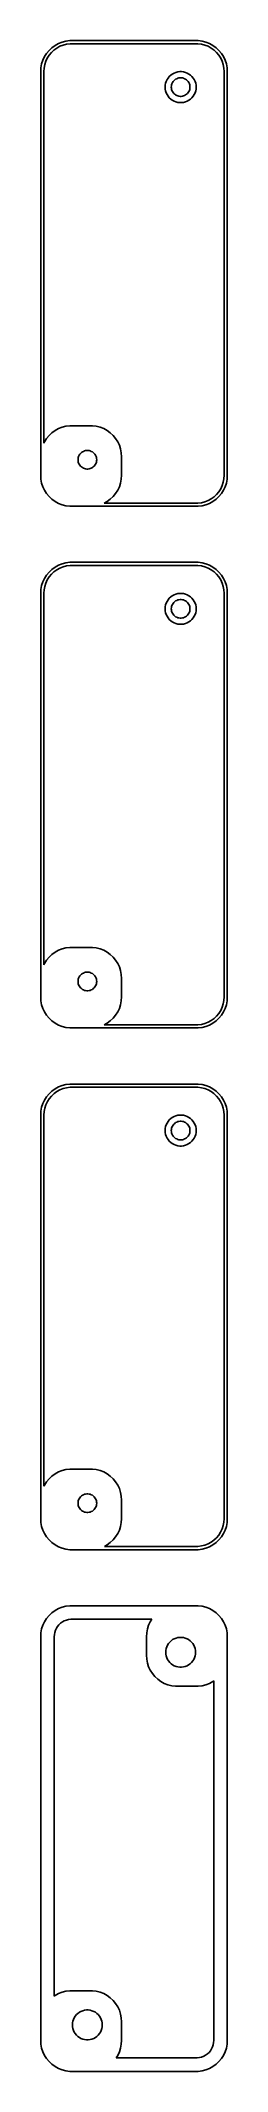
# Model space of a CAD drawing. Header units: metres. Extents: x -15 to 15, y 299 to 625.
import ezdxf

# ---------------------------------------------------------------- set-up
doc = ezdxf.new("R2010")
doc.units = ezdxf.units.M

msp = doc.modelspace()

# ---------------------------------------------------------------- linework, layer by layer
for p, q in [((-12.6791, 624.722), (-13.1871, 624.353)), ((-12.1289, 625.024), (-12.6791, 624.722)), ((-12.4112, 624.299), (-11.916, 624.572)), ((-11.5451, 625.255), (-12.1289, 625.024)), ((-11.916, 624.572), (-11.3906, 624.78)), ((-10.9369, 625.411), (-11.5451, 625.255)), ((-11.3906, 624.78), (-10.8432, 624.92)), ((-10.3139, 625.49), (-10.9369, 625.411)), ((-10.8432, 624.92), (-10.2825, 624.991)), ((10.3139, 625.49), (-10.3139, 625.49)), ((-10.2825, 624.991), (10.2825, 624.991)), ((10.2825, 624.991), (10.8432, 624.92)), ((10.9369, 625.411), (10.3139, 625.49)), ((10.8432, 624.92), (11.3906, 624.78)), ((11.5451, 625.255), (10.9369, 625.411)), ((11.3906, 624.78), (11.916, 624.572)), ((12.1289, 625.024), (11.5451, 625.255)), ((11.916, 624.572), (12.4112, 624.299)), ((12.6791, 624.722), (12.1289, 625.024)), ((13.1871, 624.353), (12.6791, 624.722)), ((-14.8429, 621.743), (-14.9606, 621.127)), ((-14.6489, 622.341), (-14.8429, 621.743)), ((-14.3815, 622.909), (-14.6489, 622.341)), ((-14.4645, 621.064), (-14.3586, 621.619)), ((-14.0451, 623.439), (-14.3815, 622.909)), ((-14.3586, 621.619), (-14.184, 622.157)), ((-14.184, 622.157), (-13.9434, 622.668)), ((-13.6448, 623.923), (-14.0451, 623.439)), ((-13.9434, 622.668), (-13.6406, 623.145)), ((-13.1871, 624.353), (-13.6448, 623.923)), ((-13.6406, 623.145), (-13.2803, 623.58)), ((-13.2803, 623.58), (-12.8684, 623.967)), ((-12.8684, 623.967), (-12.4112, 624.299)), ((12.4112, 624.299), (12.8684, 623.967)), ((12.8684, 623.967), (13.2803, 623.58)), ((13.6448, 623.923), (13.1871, 624.353)), ((13.2803, 623.58), (13.6406, 623.145)), ((13.6406, 623.145), (13.9434, 622.668)), ((14.0451, 623.439), (13.6448, 623.923)), ((13.9434, 622.668), (14.184, 622.157)), ((14.3815, 622.909), (14.0451, 623.439)), ((14.184, 622.157), (14.3586, 621.619)), ((14.3586, 621.619), (14.4645, 621.064)), ((14.6489, 622.341), (14.3815, 622.909)), ((14.8429, 621.743), (14.6489, 622.341)), ((14.9606, 621.127), (14.8429, 621.743)), ((-14.9606, 621.127), (-15, 620.5)), ((-15, 620.5), (-15, 555.5)), ((-14.5, 620.5), (-14.4645, 621.064)), ((-14.5, 560.657), (-14.5, 620.5)), ((5.0197, 618.313), (5, 618)), ((5, 618), (5.0197, 617.687)), ((5.07854, 618.622), (5.0197, 618.313)), ((5.17555, 618.92), (5.07854, 618.622)), ((5.30922, 619.204), (5.17555, 618.92)), ((5.47745, 619.469), (5.30922, 619.204)), ((5.67757, 619.711), (5.47745, 619.469)), ((5.90643, 619.926), (5.67757, 619.711)), ((6.16043, 620.111), (5.90643, 619.926)), ((6, 618), (6.01183, 618.188)), ((6.01183, 617.812), (6, 618)), ((6.01183, 618.188), (6.04712, 618.373)), ((6.04712, 618.373), (6.10533, 618.552)), ((6.10533, 618.552), (6.18553, 618.723)), ((6.43555, 620.262), (6.16043, 620.111)), ((6.18553, 618.723), (6.28647, 618.882)), ((6.28647, 618.882), (6.40654, 619.027)), ((6.40654, 619.027), (6.54385, 619.156)), ((6.72745, 620.378), (6.43555, 620.262)), ((6.54385, 619.156), (6.69626, 619.266)), ((6.69626, 619.266), (6.86133, 619.357)), ((7.03154, 620.456), (6.72745, 620.378)), ((6.86133, 619.357), (7.03647, 619.427)), ((7.34302, 620.495), (7.03154, 620.456)), ((7.03647, 619.427), (7.21892, 619.473)), ((7.21892, 619.473), (7.40581, 619.497)), ((7.65697, 620.495), (7.34302, 620.495)), ((7.40581, 619.497), (7.59418, 619.497)), ((7.59418, 619.497), (7.78107, 619.473)), ((7.96844, 620.456), (7.65697, 620.495)), ((7.78107, 619.473), (7.96352, 619.427)), ((7.96352, 619.427), (8.13866, 619.357)), ((8.27254, 620.378), (7.96844, 620.456)), ((8.13866, 619.357), (8.30373, 619.266)), ((8.56444, 620.262), (8.27254, 620.378)), ((8.30373, 619.266), (8.45613, 619.156)), ((8.45613, 619.156), (8.59344, 619.027)), ((8.83955, 620.111), (8.56444, 620.262)), ((8.59344, 619.027), (8.71352, 618.882)), ((8.71352, 618.882), (8.81445, 618.723)), ((8.81445, 618.723), (8.89465, 618.552)), ((9.09355, 619.926), (8.83955, 620.111)), ((8.89465, 618.552), (8.95287, 618.373)), ((8.95287, 618.373), (8.98816, 618.188)), ((8.98816, 618.188), (9, 618)), ((9, 618), (8.98816, 617.812)), ((9.32242, 619.711), (9.09355, 619.926)), ((9.52254, 619.469), (9.32242, 619.711)), ((9.69077, 619.204), (9.52254, 619.469)), ((9.82443, 618.92), (9.69077, 619.204)), ((9.92145, 618.622), (9.82443, 618.92)), ((9.98029, 618.313), (9.92145, 618.622)), ((10, 618), (9.98029, 618.313)), ((9.98029, 617.687), (10, 618)), ((14.4645, 621.064), (14.5, 620.5)), ((14.5, 620.5), (14.5, 555.5)), ((15, 620.5), (14.9606, 621.127)), ((15, 555.5), (15, 620.5)), ((5.0197, 617.687), (5.07854, 617.378)), ((5.07854, 617.378), (5.17555, 617.08)), ((5.17555, 617.08), (5.30922, 616.796)), ((5.30922, 616.796), (5.47745, 616.531)), ((5.47745, 616.531), (5.67757, 616.289)), ((5.67757, 616.289), (5.90643, 616.074)), ((5.90643, 616.074), (6.16043, 615.889)), ((6.04712, 617.627), (6.01183, 617.812)), ((6.10533, 617.448), (6.04712, 617.627)), ((6.18553, 617.277), (6.10533, 617.448)), ((6.16043, 615.889), (6.43555, 615.738)), ((6.28647, 617.118), (6.18553, 617.277)), ((6.40654, 616.973), (6.28647, 617.118)), ((6.54385, 616.844), (6.40654, 616.973)), ((6.43555, 615.738), (6.72745, 615.622)), ((6.69626, 616.734), (6.54385, 616.844)), ((6.86133, 616.643), (6.69626, 616.734)), ((6.72745, 615.622), (7.03154, 615.544)), ((7.03647, 616.573), (6.86133, 616.643)), ((7.03154, 615.544), (7.34302, 615.505)), ((7.21892, 616.527), (7.03647, 616.573)), ((7.40581, 616.503), (7.21892, 616.527)), ((7.34302, 615.505), (7.65697, 615.505)), ((7.59418, 616.503), (7.40581, 616.503)), ((7.78107, 616.527), (7.59418, 616.503)), ((7.65697, 615.505), (7.96844, 615.544)), ((7.96352, 616.573), (7.78107, 616.527)), ((8.13866, 616.643), (7.96352, 616.573)), ((7.96844, 615.544), (8.27254, 615.622)), ((8.30373, 616.734), (8.13866, 616.643)), ((8.27254, 615.622), (8.56444, 615.738)), ((8.45613, 616.844), (8.30373, 616.734)), ((8.59344, 616.973), (8.45613, 616.844)), ((8.56444, 615.738), (8.83955, 615.889)), ((8.71352, 617.118), (8.59344, 616.973)), ((8.81445, 617.277), (8.71352, 617.118)), ((8.89465, 617.448), (8.81445, 617.277)), ((8.83955, 615.889), (9.09355, 616.074)), ((8.95287, 617.627), (8.89465, 617.448)), ((8.98816, 617.812), (8.95287, 617.627)), ((9.09355, 616.074), (9.32242, 616.289)), ((9.32242, 616.289), (9.52254, 616.531)), ((9.52254, 616.531), (9.69077, 616.796)), ((9.69077, 616.796), (9.82443, 617.08)), ((9.82443, 617.08), (9.92145, 617.378)), ((9.92145, 617.378), (9.98029, 617.687)), ((-12.6791, 562.722), (-13.1871, 562.353)), ((-12.1289, 563.024), (-12.6791, 562.722)), ((-11.5451, 563.255), (-12.1289, 563.024)), ((-10.9369, 563.411), (-11.5451, 563.255)), ((-10.3139, 563.49), (-10.9369, 563.411)), ((-6.68604, 563.49), (-10.3139, 563.49)), ((-6.06308, 563.411), (-6.68604, 563.49)), ((-5.45491, 563.255), (-6.06308, 563.411)), ((-4.87109, 563.024), (-5.45491, 563.255)), ((-4.32086, 562.722), (-4.87109, 563.024)), ((-3.81287, 562.353), (-4.32086, 562.722)), ((-14.3815, 560.909), (-14.5, 560.657)), ((-14.0451, 561.439), (-14.3815, 560.909)), ((-13.6448, 561.923), (-14.0451, 561.439)), ((-13.1871, 562.353), (-13.6448, 561.923)), ((-8.59344, 559.027), (-8.45613, 559.156)), ((-8.45613, 559.156), (-8.30373, 559.266)), ((-8.30373, 559.266), (-8.13866, 559.357)), ((-8.13866, 559.357), (-7.96352, 559.427)), ((-7.96352, 559.427), (-7.78107, 559.473)), ((-7.78107, 559.473), (-7.59418, 559.497)), ((-7.59418, 559.497), (-7.40581, 559.497)), ((-7.40581, 559.497), (-7.21892, 559.473)), ((-7.21892, 559.473), (-7.03647, 559.427)), ((-7.03647, 559.427), (-6.86133, 559.357)), ((-6.86133, 559.357), (-6.69626, 559.266)), ((-6.69626, 559.266), (-6.54385, 559.156)), ((-6.54385, 559.156), (-6.40654, 559.027)), ((-3.35515, 561.923), (-3.81287, 562.353)), ((-2.95491, 561.439), (-3.35515, 561.923)), ((-2.61845, 560.909), (-2.95491, 561.439)), ((-2.3511, 560.341), (-2.61845, 560.909)), ((-2.15707, 559.743), (-2.3511, 560.341)), ((-2.03941, 559.127), (-2.15707, 559.743)), ((-9, 558), (-8.98816, 558.188)), ((-8.98816, 557.812), (-9, 558)), ((-8.98816, 558.188), (-8.95287, 558.373)), ((-8.95287, 557.627), (-8.98816, 557.812)), ((-8.95287, 558.373), (-8.89465, 558.552)), ((-8.89465, 557.448), (-8.95287, 557.627)), ((-8.89465, 558.552), (-8.81445, 558.723)), ((-8.81445, 557.277), (-8.89465, 557.448)), ((-8.81445, 558.723), (-8.71352, 558.882)), ((-8.71352, 557.118), (-8.81445, 557.277)), ((-8.71352, 558.882), (-8.59344, 559.027)), ((-8.59344, 556.973), (-8.71352, 557.118)), ((-8.45613, 556.844), (-8.59344, 556.973)), ((-8.30373, 556.734), (-8.45613, 556.844)), ((-8.13866, 556.643), (-8.30373, 556.734)), ((-7.96352, 556.573), (-8.13866, 556.643)), ((-7.78107, 556.527), (-7.96352, 556.573)), ((-7.59418, 556.503), (-7.78107, 556.527)), ((-7.40581, 556.503), (-7.59418, 556.503)), ((-7.21892, 556.527), (-7.40581, 556.503)), ((-7.03647, 556.573), (-7.21892, 556.527)), ((-6.86133, 556.643), (-7.03647, 556.573)), ((-6.69626, 556.734), (-6.86133, 556.643)), ((-6.54385, 556.844), (-6.69626, 556.734)), ((-6.40654, 556.973), (-6.54385, 556.844)), ((-6.40654, 559.027), (-6.28647, 558.882)), ((-6.28647, 557.118), (-6.40654, 556.973)), ((-6.28647, 558.882), (-6.18553, 558.723)), ((-6.18553, 557.277), (-6.28647, 557.118)), ((-6.18553, 558.723), (-6.10533, 558.552)), ((-6.10533, 557.448), (-6.18553, 557.277)), ((-6.10533, 558.552), (-6.04712, 558.373)), ((-6.04712, 557.627), (-6.10533, 557.448)), ((-6.04712, 558.373), (-6.01183, 558.188)), ((-6.01183, 557.812), (-6.04712, 557.627)), ((-6.01183, 558.188), (-6, 558)), ((-6, 558), (-6.01183, 557.812)), ((-2, 558.5), (-2.03941, 559.127)), ((-2, 555.5), (-2, 558.5)), ((-15, 555.5), (-14.9606, 554.873)), ((-14.9606, 554.873), (-14.8429, 554.257)), ((-14.8429, 554.257), (-14.6489, 553.659)), ((-14.6489, 553.659), (-14.3815, 553.091)), ((-14.3815, 553.091), (-14.0451, 552.561)), ((-2.95491, 552.561), (-2.61845, 553.091)), ((-2.61845, 553.091), (-2.3511, 553.659)), ((-2.3511, 553.659), (-2.15707, 554.257)), ((-2.15707, 554.257), (-2.03941, 554.873)), ((-2.03941, 554.873), (-2, 555.5)), ((13.6406, 552.855), (13.2803, 552.42)), ((13.9434, 553.332), (13.6406, 552.855)), ((14.184, 553.843), (13.9434, 553.332)), ((14.0451, 552.561), (14.3815, 553.091)), ((14.3586, 554.381), (14.184, 553.843)), ((14.4645, 554.936), (14.3586, 554.381)), ((14.3815, 553.091), (14.6489, 553.659)), ((14.5, 555.5), (14.4645, 554.936)), ((14.6489, 553.659), (14.8429, 554.257)), ((14.8429, 554.257), (14.9606, 554.873)), ((14.9606, 554.873), (15, 555.5)), ((-14.0451, 552.561), (-13.6448, 552.077)), ((-13.6448, 552.077), (-13.1871, 551.647)), ((-13.1871, 551.647), (-12.6791, 551.278)), ((-12.6791, 551.278), (-12.1289, 550.976)), ((-12.1289, 550.976), (-11.5451, 550.745)), ((-11.5451, 550.745), (-10.9369, 550.589)), ((-10.9369, 550.589), (-10.3139, 550.51)), ((-10.3139, 550.51), (10.3139, 550.51)), ((-4.81104, 551.009), (-4.32086, 551.278)), ((10.2825, 551.009), (-4.81104, 551.009)), ((-4.32086, 551.278), (-3.81287, 551.647)), ((-3.81287, 551.647), (-3.35515, 552.077)), ((-3.35515, 552.077), (-2.95491, 552.561)), ((10.8432, 551.08), (10.2825, 551.009)), ((10.3139, 550.51), (10.9369, 550.589)), ((11.3906, 551.22), (10.8432, 551.08)), ((10.9369, 550.589), (11.5451, 550.745)), ((11.916, 551.428), (11.3906, 551.22)), ((11.5451, 550.745), (12.1289, 550.976)), ((12.4112, 551.701), (11.916, 551.428)), ((12.1289, 550.976), (12.6791, 551.278)), ((12.8684, 552.033), (12.4112, 551.701)), ((12.6791, 551.278), (13.1871, 551.647)), ((13.2803, 552.42), (12.8684, 552.033)), ((13.1871, 551.647), (13.6448, 552.077)), ((13.6448, 552.077), (14.0451, 552.561)), ((-13.6448, 539.923), (-14.0451, 539.439)), ((-13.1871, 540.353), (-13.6448, 539.923)), ((-13.6406, 539.145), (-13.2803, 539.58)), ((-13.2803, 539.58), (-12.8684, 539.967)), ((-12.6791, 540.722), (-13.1871, 540.353)), ((-12.8684, 539.967), (-12.4112, 540.299)), ((-12.1289, 541.024), (-12.6791, 540.722)), ((-12.4112, 540.299), (-11.916, 540.572)), ((-11.5451, 541.255), (-12.1289, 541.024)), ((-11.916, 540.572), (-11.3906, 540.78)), ((-10.9369, 541.411), (-11.5451, 541.255)), ((-11.3906, 540.78), (-10.8432, 540.92)), ((-10.3139, 541.49), (-10.9369, 541.411)), ((-10.8432, 540.92), (-10.2825, 540.991)), ((10.3139, 541.49), (-10.3139, 541.49)), ((-10.2825, 540.991), (10.2825, 540.991)), ((10.2825, 540.991), (10.8432, 540.92)), ((10.9369, 541.411), (10.3139, 541.49)), ((10.8432, 540.92), (11.3906, 540.78)), ((11.5451, 541.255), (10.9369, 541.411)), ((11.3906, 540.78), (11.916, 540.572)), ((12.1289, 541.024), (11.5451, 541.255)), ((11.916, 540.572), (12.4112, 540.299)), ((12.6791, 540.722), (12.1289, 541.024)), ((12.4112, 540.299), (12.8684, 539.967)), ((13.1871, 540.353), (12.6791, 540.722)), ((12.8684, 539.967), (13.2803, 539.58)), ((13.6448, 539.923), (13.1871, 540.353)), ((13.2803, 539.58), (13.6406, 539.145)), ((14.0451, 539.439), (13.6448, 539.923)), ((-14.9606, 537.127), (-15, 536.5)), ((-15, 536.5), (-15, 471.5)), ((-14.8429, 537.743), (-14.9606, 537.127)), ((-14.6489, 538.341), (-14.8429, 537.743)), ((-14.3815, 538.909), (-14.6489, 538.341)), ((-14.5, 536.5), (-14.4645, 537.064)), ((-14.5, 476.657), (-14.5, 536.5)), ((-14.4645, 537.064), (-14.3586, 537.619)), ((-14.0451, 539.439), (-14.3815, 538.909)), ((-14.3586, 537.619), (-14.184, 538.157)), ((-14.184, 538.157), (-13.9434, 538.668)), ((-13.9434, 538.668), (-13.6406, 539.145)), ((6.43555, 536.262), (6.16043, 536.111)), ((6.72745, 536.378), (6.43555, 536.262)), ((7.03154, 536.456), (6.72745, 536.378)), ((7.34302, 536.495), (7.03154, 536.456)), ((7.65697, 536.495), (7.34302, 536.495)), ((7.96844, 536.456), (7.65697, 536.495)), ((8.27254, 536.378), (7.96844, 536.456)), ((8.56444, 536.262), (8.27254, 536.378)), ((8.83955, 536.111), (8.56444, 536.262)), ((13.6406, 539.145), (13.9434, 538.668)), ((13.9434, 538.668), (14.184, 538.157)), ((14.3815, 538.909), (14.0451, 539.439)), ((14.184, 538.157), (14.3586, 537.619)), ((14.3586, 537.619), (14.4645, 537.064)), ((14.6489, 538.341), (14.3815, 538.909)), ((14.4645, 537.064), (14.5, 536.5)), ((14.5, 536.5), (14.5, 471.5)), ((14.8429, 537.743), (14.6489, 538.341)), ((14.9606, 537.127), (14.8429, 537.743)), ((15, 536.5), (14.9606, 537.127)), ((15, 471.5), (15, 536.5)), ((5.0197, 534.313), (5, 534)), ((5, 534), (5.0197, 533.687)), ((5.07854, 534.622), (5.0197, 534.313)), ((5.0197, 533.687), (5.07854, 533.378)), ((5.17555, 534.92), (5.07854, 534.622)), ((5.07854, 533.378), (5.17555, 533.08)), ((5.30922, 535.204), (5.17555, 534.92)), ((5.17555, 533.08), (5.30922, 532.796)), ((5.47745, 535.469), (5.30922, 535.204)), ((5.67757, 535.711), (5.47745, 535.469)), ((5.90643, 535.926), (5.67757, 535.711)), ((6.16043, 536.111), (5.90643, 535.926)), ((6, 534), (6.01183, 534.188)), ((6.01183, 533.812), (6, 534)), ((6.01183, 534.188), (6.04712, 534.373)), ((6.04712, 533.627), (6.01183, 533.812)), ((6.04712, 534.373), (6.10533, 534.552)), ((6.10533, 533.448), (6.04712, 533.627)), ((6.10533, 534.552), (6.18553, 534.723)), ((6.18553, 533.277), (6.10533, 533.448)), ((6.18553, 534.723), (6.28647, 534.882)), ((6.28647, 533.118), (6.18553, 533.277)), ((6.28647, 534.882), (6.40654, 535.027)), ((6.40654, 532.973), (6.28647, 533.118)), ((6.40654, 535.027), (6.54385, 535.156)), ((6.54385, 535.156), (6.69626, 535.266)), ((6.69626, 535.266), (6.86133, 535.357)), ((6.86133, 535.357), (7.03647, 535.427)), ((7.03647, 535.427), (7.21892, 535.473)), ((7.21892, 535.473), (7.40581, 535.497)), ((7.40581, 535.497), (7.59418, 535.497)), ((7.59418, 535.497), (7.78107, 535.473)), ((7.78107, 535.473), (7.96352, 535.427)), ((7.96352, 535.427), (8.13866, 535.357)), ((8.13866, 535.357), (8.30373, 535.266)), ((8.30373, 535.266), (8.45613, 535.156)), ((8.45613, 535.156), (8.59344, 535.027)), ((8.59344, 535.027), (8.71352, 534.882)), ((8.71352, 533.118), (8.59344, 532.973)), ((8.71352, 534.882), (8.81445, 534.723)), ((8.81445, 533.277), (8.71352, 533.118)), ((8.81445, 534.723), (8.89465, 534.552)), ((8.89465, 533.448), (8.81445, 533.277)), ((9.09355, 535.926), (8.83955, 536.111)), ((8.89465, 534.552), (8.95287, 534.373)), ((8.95287, 533.627), (8.89465, 533.448)), ((8.95287, 534.373), (8.98816, 534.188)), ((8.98816, 533.812), (8.95287, 533.627)), ((8.98816, 534.188), (9, 534)), ((9, 534), (8.98816, 533.812)), ((9.32242, 535.711), (9.09355, 535.926)), ((9.52254, 535.469), (9.32242, 535.711)), ((9.69077, 535.204), (9.52254, 535.469)), ((9.82443, 534.92), (9.69077, 535.204)), ((9.69077, 532.796), (9.82443, 533.08)), ((9.92145, 534.622), (9.82443, 534.92)), ((9.82443, 533.08), (9.92145, 533.378)), ((9.98029, 534.313), (9.92145, 534.622)), ((9.92145, 533.378), (9.98029, 533.687)), ((10, 534), (9.98029, 534.313)), ((9.98029, 533.687), (10, 534)), ((5.30922, 532.796), (5.47745, 532.531)), ((5.47745, 532.531), (5.67757, 532.289)), ((5.67757, 532.289), (5.90643, 532.074)), ((5.90643, 532.074), (6.16043, 531.889)), ((6.16043, 531.889), (6.43555, 531.738)), ((6.54385, 532.844), (6.40654, 532.973)), ((6.43555, 531.738), (6.72745, 531.622)), ((6.69626, 532.734), (6.54385, 532.844)), ((6.86133, 532.643), (6.69626, 532.734)), ((6.72745, 531.622), (7.03154, 531.544)), ((7.03647, 532.573), (6.86133, 532.643)), ((7.03154, 531.544), (7.34302, 531.505)), ((7.21892, 532.527), (7.03647, 532.573)), ((7.40581, 532.503), (7.21892, 532.527)), ((7.34302, 531.505), (7.65697, 531.505)), ((7.59418, 532.503), (7.40581, 532.503)), ((7.78107, 532.527), (7.59418, 532.503)), ((7.65697, 531.505), (7.96844, 531.544)), ((7.96352, 532.573), (7.78107, 532.527)), ((8.13866, 532.643), (7.96352, 532.573)), ((7.96844, 531.544), (8.27254, 531.622)), ((8.30373, 532.734), (8.13866, 532.643)), ((8.27254, 531.622), (8.56444, 531.738)), ((8.45613, 532.844), (8.30373, 532.734)), ((8.59344, 532.973), (8.45613, 532.844)), ((8.56444, 531.738), (8.83955, 531.889)), ((8.83955, 531.889), (9.09355, 532.074)), ((9.09355, 532.074), (9.32242, 532.289)), ((9.32242, 532.289), (9.52254, 532.531)), ((9.52254, 532.531), (9.69077, 532.796)), ((-14.0451, 477.439), (-14.3815, 476.909)), ((-13.6448, 477.923), (-14.0451, 477.439)), ((-13.1871, 478.353), (-13.6448, 477.923)), ((-12.6791, 478.722), (-13.1871, 478.353)), ((-12.1289, 479.024), (-12.6791, 478.722)), ((-11.5451, 479.255), (-12.1289, 479.024)), ((-10.9369, 479.411), (-11.5451, 479.255)), ((-10.3139, 479.49), (-10.9369, 479.411)), ((-6.68604, 479.49), (-10.3139, 479.49)), ((-6.06308, 479.411), (-6.68604, 479.49)), ((-5.45491, 479.255), (-6.06308, 479.411)), ((-4.87109, 479.024), (-5.45491, 479.255)), ((-4.32086, 478.722), (-4.87109, 479.024)), ((-3.81287, 478.353), (-4.32086, 478.722)), ((-3.35515, 477.923), (-3.81287, 478.353)), ((-2.95491, 477.439), (-3.35515, 477.923)), ((-2.61845, 476.909), (-2.95491, 477.439)), ((-14.3815, 476.909), (-14.5, 476.657)), ((-9, 474), (-8.98816, 474.188)), ((-8.98816, 474.188), (-8.95287, 474.373)), ((-8.95287, 474.373), (-8.89465, 474.552)), ((-8.89465, 474.552), (-8.81445, 474.723)), ((-8.81445, 474.723), (-8.71352, 474.882)), ((-8.71352, 474.882), (-8.59344, 475.027)), ((-8.59344, 475.027), (-8.45613, 475.156)), ((-8.45613, 475.156), (-8.30373, 475.266)), ((-8.30373, 475.266), (-8.13866, 475.357)), ((-8.13866, 475.357), (-7.96352, 475.427)), ((-7.96352, 475.427), (-7.78107, 475.473)), ((-7.78107, 475.473), (-7.59418, 475.497)), ((-7.59418, 475.497), (-7.40581, 475.497)), ((-7.40581, 475.497), (-7.21892, 475.473)), ((-7.21892, 475.473), (-7.03647, 475.427)), ((-7.03647, 475.427), (-6.86133, 475.357)), ((-6.86133, 475.357), (-6.69626, 475.266)), ((-6.69626, 475.266), (-6.54385, 475.156)), ((-6.54385, 475.156), (-6.40654, 475.027)), ((-6.40654, 475.027), (-6.28647, 474.882)), ((-6.28647, 474.882), (-6.18553, 474.723)), ((-6.18553, 474.723), (-6.10533, 474.552)), ((-6.10533, 474.552), (-6.04712, 474.373)), ((-6.04712, 474.373), (-6.01183, 474.188)), ((-6.01183, 474.188), (-6, 474)), ((-2.3511, 476.341), (-2.61845, 476.909)), ((-2.15707, 475.743), (-2.3511, 476.341)), ((-2.03941, 475.127), (-2.15707, 475.743)), ((-2, 474.5), (-2.03941, 475.127)), ((-2, 471.5), (-2, 474.5)), ((-15, 471.5), (-14.9606, 470.873)), ((-14.9606, 470.873), (-14.8429, 470.257)), ((-8.98816, 473.812), (-9, 474)), ((-8.95287, 473.627), (-8.98816, 473.812)), ((-8.89465, 473.448), (-8.95287, 473.627)), ((-8.81445, 473.277), (-8.89465, 473.448)), ((-8.71352, 473.118), (-8.81445, 473.277)), ((-8.59344, 472.973), (-8.71352, 473.118)), ((-8.45613, 472.844), (-8.59344, 472.973)), ((-8.30373, 472.734), (-8.45613, 472.844)), ((-8.13866, 472.643), (-8.30373, 472.734)), ((-7.96352, 472.573), (-8.13866, 472.643)), ((-7.78107, 472.527), (-7.96352, 472.573)), ((-7.59418, 472.503), (-7.78107, 472.527)), ((-7.40581, 472.503), (-7.59418, 472.503)), ((-7.21892, 472.527), (-7.40581, 472.503)), ((-7.03647, 472.573), (-7.21892, 472.527)), ((-6.86133, 472.643), (-7.03647, 472.573)), ((-6.69626, 472.734), (-6.86133, 472.643)), ((-6.54385, 472.844), (-6.69626, 472.734)), ((-6.40654, 472.973), (-6.54385, 472.844)), ((-6.28647, 473.118), (-6.40654, 472.973)), ((-6.18553, 473.277), (-6.28647, 473.118)), ((-6.10533, 473.448), (-6.18553, 473.277)), ((-6.04712, 473.627), (-6.10533, 473.448)), ((-6.01183, 473.812), (-6.04712, 473.627)), ((-6, 474), (-6.01183, 473.812)), ((-2.15707, 470.257), (-2.03941, 470.873)), ((-2.03941, 470.873), (-2, 471.5)), ((14.4645, 470.936), (14.3586, 470.381)), ((14.5, 471.5), (14.4645, 470.936)), ((14.8429, 470.257), (14.9606, 470.873)), ((14.9606, 470.873), (15, 471.5)), ((-14.8429, 470.257), (-14.6489, 469.659)), ((-14.6489, 469.659), (-14.3815, 469.091)), ((-14.3815, 469.091), (-14.0451, 468.561)), ((-14.0451, 468.561), (-13.6448, 468.077)), ((-13.6448, 468.077), (-13.1871, 467.647)), ((-13.1871, 467.647), (-12.6791, 467.278)), ((-4.32086, 467.278), (-3.81287, 467.647)), ((-3.81287, 467.647), (-3.35515, 468.077)), ((-3.35515, 468.077), (-2.95491, 468.561)), ((-2.95491, 468.561), (-2.61845, 469.091)), ((-2.61845, 469.091), (-2.3511, 469.659)), ((-2.3511, 469.659), (-2.15707, 470.257)), ((12.4112, 467.701), (11.916, 467.428)), ((12.8684, 468.033), (12.4112, 467.701)), ((12.6791, 467.278), (13.1871, 467.647)), ((13.2803, 468.42), (12.8684, 468.033)), ((13.1871, 467.647), (13.6448, 468.077)), ((13.6406, 468.855), (13.2803, 468.42)), ((13.9434, 469.332), (13.6406, 468.855)), ((13.6448, 468.077), (14.0451, 468.561)), ((14.184, 469.843), (13.9434, 469.332)), ((14.0451, 468.561), (14.3815, 469.091)), ((14.3586, 470.381), (14.184, 469.843)), ((14.3815, 469.091), (14.6489, 469.659)), ((14.6489, 469.659), (14.8429, 470.257)), ((-12.6791, 467.278), (-12.1289, 466.976)), ((-12.1289, 466.976), (-11.5451, 466.745)), ((-11.5451, 466.745), (-10.9369, 466.589)), ((-10.9369, 466.589), (-10.3139, 466.51)), ((-10.3139, 466.51), (10.3139, 466.51)), ((-4.81104, 467.009), (-4.32086, 467.278)), ((10.2825, 467.009), (-4.81104, 467.009)), ((10.8432, 467.08), (10.2825, 467.009)), ((10.3139, 466.51), (10.9369, 466.589)), ((11.3906, 467.22), (10.8432, 467.08)), ((10.9369, 466.589), (11.5451, 466.745)), ((11.916, 467.428), (11.3906, 467.22)), ((11.5451, 466.745), (12.1289, 466.976)), ((12.1289, 466.976), (12.6791, 467.278)), ((-14.3815, 454.909), (-14.6489, 454.341)), ((-14.0451, 455.439), (-14.3815, 454.909)), ((-14.1547, 454.145), (-13.9158, 454.653)), ((-13.6448, 455.923), (-14.0451, 455.439)), ((-13.9158, 454.653), (-13.6151, 455.127)), ((-13.1871, 456.353), (-13.6448, 455.923)), ((-13.6151, 455.127), (-13.2574, 455.559)), ((-13.2574, 455.559), (-12.8483, 455.943)), ((-12.6791, 456.722), (-13.1871, 456.353)), ((-12.8483, 455.943), (-12.3944, 456.273)), ((-12.1289, 457.024), (-12.6791, 456.722)), ((-12.3944, 456.273), (-11.9026, 456.543)), ((-11.5451, 457.255), (-12.1289, 457.024)), ((-11.9026, 456.543), (-11.3808, 456.75)), ((-10.9369, 457.411), (-11.5451, 457.255)), ((-11.3808, 456.75), (-10.8373, 456.889)), ((-10.3139, 457.49), (-10.9369, 457.411)), ((-10.8373, 456.889), (-10.2806, 456.96)), ((10.3139, 457.49), (-10.3139, 457.49)), ((-10.2806, 456.96), (10.2806, 456.96)), ((10.2806, 456.96), (10.8373, 456.889)), ((10.9369, 457.411), (10.3139, 457.49)), ((10.8373, 456.889), (11.3808, 456.75)), ((11.5451, 457.255), (10.9369, 457.411)), ((11.3808, 456.75), (11.9026, 456.543)), ((12.1289, 457.024), (11.5451, 457.255)), ((11.9026, 456.543), (12.3944, 456.273)), ((12.6791, 456.722), (12.1289, 457.024)), ((12.3944, 456.273), (12.8483, 455.943)), ((13.1871, 456.353), (12.6791, 456.722)), ((12.8483, 455.943), (13.2574, 455.559)), ((13.6448, 455.923), (13.1871, 456.353)), ((13.2574, 455.559), (13.6151, 455.127)), ((13.6151, 455.127), (13.9158, 454.653)), ((14.0451, 455.439), (13.6448, 455.923)), ((13.9158, 454.653), (14.1547, 454.145)), ((14.3815, 454.909), (14.0451, 455.439)), ((14.6489, 454.341), (14.3815, 454.909)), ((-14.9606, 453.127), (-15, 452.5)), ((-15, 452.5), (-15, 387.5)), ((-14.8429, 453.743), (-14.9606, 453.127)), ((-14.6489, 454.341), (-14.8429, 453.743)), ((-14.4685, 452.5), (-14.4333, 453.06)), ((-14.4685, 392.724), (-14.4685, 452.5)), ((-14.4333, 453.06), (-14.3281, 453.611)), ((-14.3281, 453.611), (-14.1547, 454.145)), ((5.47745, 451.469), (5.30922, 451.204)), ((5.67757, 451.711), (5.47745, 451.469)), ((5.90643, 451.926), (5.67757, 451.711)), ((6.16043, 452.111), (5.90643, 451.926)), ((6.43555, 452.262), (6.16043, 452.111)), ((6.72745, 452.378), (6.43555, 452.262)), ((6.54385, 451.156), (6.69626, 451.266)), ((6.69626, 451.266), (6.86133, 451.357)), ((7.03154, 452.456), (6.72745, 452.378)), ((6.86133, 451.357), (7.03647, 451.427)), ((7.34302, 452.495), (7.03154, 452.456)), ((7.03647, 451.427), (7.21892, 451.473)), ((7.21892, 451.473), (7.40581, 451.497)), ((7.65697, 452.495), (7.34302, 452.495)), ((7.40581, 451.497), (7.59418, 451.497)), ((7.59418, 451.497), (7.78107, 451.473)), ((7.96844, 452.456), (7.65697, 452.495)), ((7.78107, 451.473), (7.96352, 451.427)), ((7.96352, 451.427), (8.13866, 451.357)), ((8.27254, 452.378), (7.96844, 452.456)), ((8.13866, 451.357), (8.30373, 451.266)), ((8.56444, 452.262), (8.27254, 452.378)), ((8.30373, 451.266), (8.45613, 451.156)), ((8.83955, 452.111), (8.56444, 452.262)), ((9.09355, 451.926), (8.83955, 452.111)), ((9.32242, 451.711), (9.09355, 451.926)), ((9.52254, 451.469), (9.32242, 451.711)), ((9.69077, 451.204), (9.52254, 451.469)), ((14.1547, 454.145), (14.3281, 453.611)), ((14.3281, 453.611), (14.4333, 453.06)), ((14.4333, 453.06), (14.4685, 452.5)), ((14.4685, 452.5), (14.4685, 387.5)), ((14.8429, 453.743), (14.6489, 454.341)), ((14.9606, 453.127), (14.8429, 453.743)), ((15, 452.5), (14.9606, 453.127)), ((15, 387.5), (15, 452.5)), ((5.0197, 450.313), (5, 450)), ((5, 450), (5.0197, 449.687)), ((5.07854, 450.622), (5.0197, 450.313)), ((5.0197, 449.687), (5.07854, 449.378)), ((5.17555, 450.92), (5.07854, 450.622)), ((5.07854, 449.378), (5.17555, 449.08)), ((5.30922, 451.204), (5.17555, 450.92)), ((5.17555, 449.08), (5.30922, 448.796)), ((5.30922, 448.796), (5.47745, 448.531)), ((5.47745, 448.531), (5.67757, 448.289)), ((5.67757, 448.289), (5.90643, 448.074)), ((5.90643, 448.074), (6.16043, 447.889)), ((6, 450), (6.01183, 450.188)), ((6.01183, 449.812), (6, 450)), ((6.01183, 450.188), (6.04712, 450.373)), ((6.04712, 449.627), (6.01183, 449.812)), ((6.04712, 450.373), (6.10533, 450.552)), ((6.10533, 449.448), (6.04712, 449.627)), ((6.10533, 450.552), (6.18553, 450.723)), ((6.18553, 449.277), (6.10533, 449.448)), ((6.18553, 450.723), (6.28647, 450.882)), ((6.28647, 449.118), (6.18553, 449.277)), ((6.28647, 450.882), (6.40654, 451.027)), ((6.40654, 448.973), (6.28647, 449.118)), ((6.40654, 451.027), (6.54385, 451.156)), ((6.54385, 448.844), (6.40654, 448.973)), ((6.69626, 448.734), (6.54385, 448.844)), ((6.86133, 448.643), (6.69626, 448.734)), ((7.03647, 448.573), (6.86133, 448.643)), ((7.21892, 448.527), (7.03647, 448.573)), ((7.40581, 448.503), (7.21892, 448.527)), ((7.59418, 448.503), (7.40581, 448.503)), ((7.78107, 448.527), (7.59418, 448.503)), ((7.96352, 448.573), (7.78107, 448.527)), ((8.13866, 448.643), (7.96352, 448.573)), ((8.30373, 448.734), (8.13866, 448.643)), ((8.45613, 448.844), (8.30373, 448.734)), ((8.45613, 451.156), (8.59344, 451.027)), ((8.59344, 448.973), (8.45613, 448.844)), ((8.59344, 451.027), (8.71352, 450.882)), ((8.71352, 449.118), (8.59344, 448.973)), ((8.71352, 450.882), (8.81445, 450.723)), ((8.81445, 449.277), (8.71352, 449.118)), ((8.81445, 450.723), (8.89465, 450.552)), ((8.89465, 449.448), (8.81445, 449.277)), ((8.83955, 447.889), (9.09355, 448.074)), ((8.89465, 450.552), (8.95287, 450.373)), ((8.95287, 449.627), (8.89465, 449.448)), ((8.95287, 450.373), (8.98816, 450.188)), ((8.98816, 449.812), (8.95287, 449.627)), ((8.98816, 450.188), (9, 450)), ((9, 450), (8.98816, 449.812)), ((9.09355, 448.074), (9.32242, 448.289)), ((9.32242, 448.289), (9.52254, 448.531)), ((9.52254, 448.531), (9.69077, 448.796)), ((9.82443, 450.92), (9.69077, 451.204)), ((9.69077, 448.796), (9.82443, 449.08)), ((9.92145, 450.622), (9.82443, 450.92)), ((9.82443, 449.08), (9.92145, 449.378)), ((9.98029, 450.313), (9.92145, 450.622)), ((9.92145, 449.378), (9.98029, 449.687)), ((10, 450), (9.98029, 450.313)), ((9.98029, 449.687), (10, 450)), ((6.16043, 447.889), (6.43555, 447.738)), ((6.43555, 447.738), (6.72745, 447.622)), ((6.72745, 447.622), (7.03154, 447.544)), ((7.03154, 447.544), (7.34302, 447.505)), ((7.34302, 447.505), (7.65697, 447.505)), ((7.65697, 447.505), (7.96844, 447.544)), ((7.96844, 447.544), (8.27254, 447.622)), ((8.27254, 447.622), (8.56444, 447.738)), ((8.56444, 447.738), (8.83955, 447.889)), ((-14.3815, 392.909), (-14.4685, 392.724)), ((-14.0451, 393.439), (-14.3815, 392.909)), ((-13.6448, 393.923), (-14.0451, 393.439)), ((-13.1871, 394.353), (-13.6448, 393.923)), ((-12.6791, 394.722), (-13.1871, 394.353)), ((-12.1289, 395.024), (-12.6791, 394.722)), ((-11.5451, 395.255), (-12.1289, 395.024)), ((-10.9369, 395.411), (-11.5451, 395.255)), ((-10.3139, 395.49), (-10.9369, 395.411)), ((-6.68604, 395.49), (-10.3139, 395.49)), ((-6.06308, 395.411), (-6.68604, 395.49)), ((-5.45491, 395.255), (-6.06308, 395.411)), ((-4.87109, 395.024), (-5.45491, 395.255)), ((-4.32086, 394.722), (-4.87109, 395.024)), ((-3.81287, 394.353), (-4.32086, 394.722)), ((-3.35515, 393.923), (-3.81287, 394.353)), ((-2.95491, 393.439), (-3.35515, 393.923)), ((-2.61845, 392.909), (-2.95491, 393.439)), ((-2.3511, 392.341), (-2.61845, 392.909)), ((-9, 390), (-8.98816, 390.188)), ((-8.98816, 389.812), (-9, 390)), ((-8.98816, 390.188), (-8.95287, 390.373)), ((-8.95287, 389.627), (-8.98816, 389.812)), ((-8.95287, 390.373), (-8.89465, 390.552)), ((-8.89465, 389.448), (-8.95287, 389.627)), ((-8.89465, 390.552), (-8.81445, 390.723)), ((-8.81445, 389.277), (-8.89465, 389.448)), ((-8.81445, 390.723), (-8.71352, 390.882)), ((-8.71352, 389.118), (-8.81445, 389.277)), ((-8.71352, 390.882), (-8.59344, 391.027)), ((-8.59344, 388.973), (-8.71352, 389.118)), ((-8.59344, 391.027), (-8.45613, 391.156)), ((-8.45613, 391.156), (-8.30373, 391.266)), ((-8.30373, 391.266), (-8.13866, 391.357)), ((-8.13866, 391.357), (-7.96352, 391.427)), ((-7.96352, 391.427), (-7.78107, 391.473)), ((-7.78107, 391.473), (-7.59418, 391.497)), ((-7.59418, 391.497), (-7.40581, 391.497)), ((-7.40581, 391.497), (-7.21892, 391.473)), ((-7.21892, 391.473), (-7.03647, 391.427)), ((-7.03647, 391.427), (-6.86133, 391.357)), ((-6.86133, 391.357), (-6.69626, 391.266)), ((-6.69626, 391.266), (-6.54385, 391.156)), ((-6.54385, 391.156), (-6.40654, 391.027)), ((-6.40654, 391.027), (-6.28647, 390.882)), ((-6.28647, 389.118), (-6.40654, 388.973)), ((-6.28647, 390.882), (-6.18553, 390.723)), ((-6.18553, 389.277), (-6.28647, 389.118)), ((-6.18553, 390.723), (-6.10533, 390.552)), ((-6.10533, 389.448), (-6.18553, 389.277)), ((-6.10533, 390.552), (-6.04712, 390.373)), ((-6.04712, 389.627), (-6.10533, 389.448)), ((-6.04712, 390.373), (-6.01183, 390.188)), ((-6.01183, 389.812), (-6.04712, 389.627)), ((-6.01183, 390.188), (-6, 390)), ((-6, 390), (-6.01183, 389.812)), ((-2.15707, 391.743), (-2.3511, 392.341)), ((-2.03941, 391.127), (-2.15707, 391.743)), ((-2, 390.5), (-2.03941, 391.127)), ((-2, 387.5), (-2, 390.5)), ((-15, 387.5), (-14.9606, 386.873)), ((-14.9606, 386.873), (-14.8429, 386.257)), ((-14.8429, 386.257), (-14.6489, 385.659)), ((-8.45613, 388.844), (-8.59344, 388.973)), ((-8.30373, 388.734), (-8.45613, 388.844)), ((-8.13866, 388.643), (-8.30373, 388.734)), ((-7.96352, 388.573), (-8.13866, 388.643)), ((-7.78107, 388.527), (-7.96352, 388.573)), ((-7.59418, 388.503), (-7.78107, 388.527)), ((-7.40581, 388.503), (-7.59418, 388.503)), ((-7.21892, 388.527), (-7.40581, 388.503)), ((-7.03647, 388.573), (-7.21892, 388.527)), ((-6.86133, 388.643), (-7.03647, 388.573)), ((-6.69626, 388.734), (-6.86133, 388.643)), ((-6.54385, 388.844), (-6.69626, 388.734)), ((-6.40654, 388.973), (-6.54385, 388.844)), ((-2.3511, 385.659), (-2.15707, 386.257)), ((-2.15707, 386.257), (-2.03941, 386.873)), ((-2.03941, 386.873), (-2, 387.5)), ((14.1547, 385.855), (13.9158, 385.347)), ((14.3281, 386.389), (14.1547, 385.855)), ((14.4333, 386.94), (14.3281, 386.389)), ((14.4685, 387.5), (14.4333, 386.94)), ((14.6489, 385.659), (14.8429, 386.257)), ((14.8429, 386.257), (14.9606, 386.873)), ((14.9606, 386.873), (15, 387.5)), ((-14.6489, 385.659), (-14.3815, 385.091)), ((-14.3815, 385.091), (-14.0451, 384.561)), ((-14.0451, 384.561), (-13.6448, 384.077)), ((-13.6448, 384.077), (-13.1871, 383.647)), ((-13.1871, 383.647), (-12.6791, 383.278)), ((-12.6791, 383.278), (-12.1289, 382.976)), ((-12.1289, 382.976), (-11.5451, 382.745)), ((-11.5451, 382.745), (-10.9369, 382.589)), ((-10.9369, 382.589), (-10.3139, 382.51)), ((-4.75392, 383.04), (-4.32086, 383.278)), ((10.2806, 383.04), (-4.75392, 383.04)), ((-4.32086, 383.278), (-3.81287, 383.647)), ((-3.81287, 383.647), (-3.35515, 384.077)), ((-3.35515, 384.077), (-2.95491, 384.561)), ((-2.95491, 384.561), (-2.61845, 385.091)), ((-2.61845, 385.091), (-2.3511, 385.659)), ((10.8373, 383.111), (10.2806, 383.04)), ((10.3139, 382.51), (10.9369, 382.589)), ((11.3808, 383.25), (10.8373, 383.111)), ((10.9369, 382.589), (11.5451, 382.745)), ((11.9026, 383.457), (11.3808, 383.25)), ((11.5451, 382.745), (12.1289, 382.976)), ((12.3944, 383.727), (11.9026, 383.457)), ((12.1289, 382.976), (12.6791, 383.278)), ((12.8483, 384.057), (12.3944, 383.727)), ((12.6791, 383.278), (13.1871, 383.647)), ((13.2574, 384.441), (12.8483, 384.057)), ((13.1871, 383.647), (13.6448, 384.077)), ((13.6151, 384.873), (13.2574, 384.441)), ((13.9158, 385.347), (13.6151, 384.873)), ((13.6448, 384.077), (14.0451, 384.561)), ((14.0451, 384.561), (14.3815, 385.091)), ((14.3815, 385.091), (14.6489, 385.659)), ((-10.3139, 382.51), (10.3139, 382.51)), ((-12.1289, 373.024), (-12.6791, 372.722)), ((-11.5451, 373.255), (-12.1289, 373.024)), ((-10.9369, 373.411), (-11.5451, 373.255)), ((-10.3139, 373.49), (-10.9369, 373.411)), ((10.3139, 373.49), (-10.3139, 373.49)), ((10.9369, 373.411), (10.3139, 373.49)), ((11.5451, 373.255), (10.9369, 373.411)), ((12.1289, 373.024), (11.5451, 373.255)), ((12.6791, 372.722), (12.1289, 373.024)), ((-14.8429, 369.743), (-14.9606, 369.127)), ((-14.6489, 370.341), (-14.8429, 369.743)), ((-14.3815, 370.909), (-14.6489, 370.341)), ((-14.0451, 371.439), (-14.3815, 370.909)), ((-13.6448, 371.923), (-14.0451, 371.439)), ((-13.1871, 372.353), (-13.6448, 371.923)), ((-12.6791, 372.722), (-13.1871, 372.353)), ((-12.7347, 369.202), (-12.6251, 369.539)), ((-12.6251, 369.539), (-12.4742, 369.86)), ((-12.4742, 369.86), (-12.2842, 370.16)), ((-12.2842, 370.16), (-12.0582, 370.433)), ((-12.0582, 370.433), (-11.7997, 370.675)), ((-11.7997, 370.675), (-11.5128, 370.884)), ((-11.5128, 370.884), (-11.2021, 371.055)), ((-11.2021, 371.055), (-10.8725, 371.185)), ((-10.8725, 371.185), (-10.5291, 371.273)), ((-10.5291, 371.273), (-10.1773, 371.318)), ((-10.1773, 371.318), (2.87805, 371.318)), ((2.15707, 369.743), (2.03941, 369.127)), ((2.3511, 370.341), (2.15707, 369.743)), ((2.61845, 370.909), (2.3511, 370.341)), ((2.87805, 371.318), (2.61845, 370.909)), ((13.1871, 372.353), (12.6791, 372.722)), ((13.6448, 371.923), (13.1871, 372.353)), ((14.0451, 371.439), (13.6448, 371.923)), ((14.3815, 370.909), (14.0451, 371.439)), ((14.6489, 370.341), (14.3815, 370.909)), ((14.8429, 369.743), (14.6489, 370.341)), ((14.9606, 369.127), (14.8429, 369.743)), ((-14.9606, 369.127), (-15, 368.5)), ((-15, 368.5), (-15, 303.5)), ((-12.8234, 368.5), (-12.8011, 368.854)), ((-12.8234, 310.617), (-12.8234, 368.5)), ((-12.8011, 368.854), (-12.7347, 369.202)), ((2.03941, 369.127), (2, 368.5)), ((2, 368.5), (2, 365.5)), ((5.09999, 366), (5.11891, 366.301)), ((5.11891, 366.301), (5.1754, 366.597)), ((5.1754, 366.597), (5.26852, 366.883)), ((5.26852, 366.883), (5.39685, 367.156)), ((5.39685, 367.156), (5.55835, 367.411)), ((5.55835, 367.411), (5.75047, 367.643)), ((5.75047, 367.643), (5.97017, 367.849)), ((5.97017, 367.849), (6.214, 368.026)), ((6.214, 368.026), (6.47812, 368.172)), ((6.47812, 368.172), (6.75835, 368.283)), ((6.75835, 368.283), (7.05028, 368.357)), ((7.05028, 368.357), (7.34929, 368.395)), ((7.34929, 368.395), (7.6507, 368.395)), ((7.6507, 368.395), (7.94971, 368.357)), ((7.94971, 368.357), (8.24164, 368.283)), ((8.24164, 368.283), (8.52187, 368.172)), ((8.52187, 368.172), (8.78598, 368.026)), ((8.78598, 368.026), (9.02982, 367.849)), ((9.02982, 367.849), (9.24951, 367.643)), ((9.24951, 367.643), (9.44164, 367.411)), ((9.44164, 367.411), (9.60313, 367.156)), ((9.60313, 367.156), (9.73146, 366.883)), ((9.73146, 366.883), (9.82458, 366.597)), ((9.82458, 366.597), (9.88107, 366.301)), ((9.88107, 366.301), (9.89999, 366)), ((15, 368.5), (14.9606, 369.127)), ((15, 303.5), (15, 368.5)), ((2, 365.5), (2.03941, 364.873)), ((2.03941, 364.873), (2.15707, 364.257)), ((2.15707, 364.257), (2.3511, 363.659)), ((2.3511, 363.659), (2.61845, 363.091)), ((2.61845, 363.091), (2.95491, 362.561)), ((5.11891, 365.699), (5.09999, 366)), ((5.1754, 365.403), (5.11891, 365.699)), ((5.26852, 365.117), (5.1754, 365.403)), ((5.39685, 364.844), (5.26852, 365.117)), ((5.55835, 364.589), (5.39685, 364.844)), ((5.75047, 364.357), (5.55835, 364.589)), ((5.97017, 364.151), (5.75047, 364.357)), ((6.214, 363.974), (5.97017, 364.151)), ((6.47812, 363.828), (6.214, 363.974)), ((6.75835, 363.717), (6.47812, 363.828)), ((7.05028, 363.643), (6.75835, 363.717)), ((7.34929, 363.605), (7.05028, 363.643)), ((7.6507, 363.605), (7.34929, 363.605)), ((7.94971, 363.643), (7.6507, 363.605)), ((8.24164, 363.717), (7.94971, 363.643)), ((8.52187, 363.828), (8.24164, 363.717)), ((8.78598, 363.974), (8.52187, 363.828)), ((9.02982, 364.151), (8.78598, 363.974)), ((9.24951, 364.357), (9.02982, 364.151)), ((9.44164, 364.589), (9.24951, 364.357)), ((9.60313, 364.844), (9.44164, 364.589)), ((9.73146, 365.117), (9.60313, 364.844)), ((9.82458, 365.403), (9.73146, 365.117)), ((9.88107, 365.699), (9.82458, 365.403)), ((9.89999, 366), (9.88107, 365.699)), ((2.95491, 362.561), (3.35515, 362.077)), ((3.35515, 362.077), (3.81287, 361.647)), ((3.81287, 361.647), (4.32086, 361.278)), ((4.32086, 361.278), (4.87109, 360.976)), ((4.87109, 360.976), (5.45491, 360.745)), ((5.45491, 360.745), (6.06308, 360.589)), ((6.06308, 360.589), (6.68604, 360.51)), ((6.68604, 360.51), (10.3139, 360.51)), ((10.3139, 360.51), (10.9369, 360.589)), ((10.9369, 360.589), (11.5451, 360.745)), ((11.5451, 360.745), (12.1289, 360.976)), ((12.1289, 360.976), (12.6791, 361.278)), ((12.6791, 361.278), (12.8234, 361.383)), ((12.8234, 361.383), (12.8234, 303.5)), ((-12.6791, 310.722), (-12.8234, 310.617)), ((-12.1289, 311.024), (-12.6791, 310.722)), ((-11.5451, 311.255), (-12.1289, 311.024)), ((-10.9369, 311.411), (-11.5451, 311.255)), ((-10.3139, 311.49), (-10.9369, 311.411)), ((-6.68604, 311.49), (-10.3139, 311.49)), ((-6.06308, 311.411), (-6.68604, 311.49)), ((-5.45491, 311.255), (-6.06308, 311.411)), ((-4.87109, 311.024), (-5.45491, 311.255)), ((-4.32086, 310.722), (-4.87109, 311.024)), ((-3.81287, 310.353), (-4.32086, 310.722)), ((-9.60313, 307.156), (-9.44164, 307.411)), ((-9.44164, 307.411), (-9.24951, 307.643)), ((-9.24951, 307.643), (-9.02982, 307.849)), ((-9.02982, 307.849), (-8.78598, 308.026)), ((-8.78598, 308.026), (-8.52187, 308.172)), ((-8.52187, 308.172), (-8.24164, 308.283)), ((-8.24164, 308.283), (-7.94971, 308.357)), ((-7.94971, 308.357), (-7.6507, 308.395)), ((-7.6507, 308.395), (-7.34929, 308.395)), ((-7.34929, 308.395), (-7.05028, 308.357)), ((-7.05028, 308.357), (-6.75835, 308.283)), ((-6.75835, 308.283), (-6.47812, 308.172)), ((-6.47812, 308.172), (-6.214, 308.026)), ((-6.214, 308.026), (-5.97017, 307.849)), ((-5.97017, 307.849), (-5.75047, 307.643)), ((-5.75047, 307.643), (-5.55835, 307.411)), ((-5.55835, 307.411), (-5.39685, 307.156)), ((-3.35515, 309.923), (-3.81287, 310.353)), ((-2.95491, 309.439), (-3.35515, 309.923)), ((-2.61845, 308.909), (-2.95491, 309.439)), ((-2.3511, 308.341), (-2.61845, 308.909)), ((-2.15707, 307.743), (-2.3511, 308.341)), ((-2.03941, 307.127), (-2.15707, 307.743)), ((-9.89999, 306), (-9.88107, 306.301)), ((-9.88107, 305.699), (-9.89999, 306)), ((-9.88107, 306.301), (-9.82458, 306.597)), ((-9.82458, 305.403), (-9.88107, 305.699)), ((-9.82458, 306.597), (-9.73146, 306.883)), ((-9.73146, 305.117), (-9.82458, 305.403)), ((-9.73146, 306.883), (-9.60313, 307.156)), ((-9.60313, 304.844), (-9.73146, 305.117)), ((-9.44164, 304.589), (-9.60313, 304.844)), ((-9.24951, 304.357), (-9.44164, 304.589)), ((-9.02982, 304.151), (-9.24951, 304.357)), ((-8.78598, 303.974), (-9.02982, 304.151)), ((-5.97017, 304.151), (-6.214, 303.974)), ((-5.75047, 304.357), (-5.97017, 304.151)), ((-5.55835, 304.589), (-5.75047, 304.357)), ((-5.39685, 304.844), (-5.55835, 304.589)), ((-5.39685, 307.156), (-5.26852, 306.883)), ((-5.26852, 305.117), (-5.39685, 304.844)), ((-5.26852, 306.883), (-5.1754, 306.597)), ((-5.1754, 305.403), (-5.26852, 305.117)), ((-5.1754, 306.597), (-5.11891, 306.301)), ((-5.11891, 305.699), (-5.1754, 305.403)), ((-5.11891, 306.301), (-5.09999, 306)), ((-5.09999, 306), (-5.11891, 305.699)), ((-2, 306.5), (-2.03941, 307.127)), ((-2, 303.5), (-2, 306.5)), ((-15, 303.5), (-14.9606, 302.873)), ((-14.9606, 302.873), (-14.8429, 302.257)), ((-14.8429, 302.257), (-14.6489, 301.659)), ((-14.6489, 301.659), (-14.3815, 301.091)), ((-14.3815, 301.091), (-14.0451, 300.561)), ((-8.52187, 303.828), (-8.78598, 303.974)), ((-8.24164, 303.717), (-8.52187, 303.828)), ((-7.94971, 303.643), (-8.24164, 303.717)), ((-7.6507, 303.605), (-7.94971, 303.643)), ((-7.34929, 303.605), (-7.6507, 303.605)), ((-7.05028, 303.643), (-7.34929, 303.605)), ((-6.75835, 303.717), (-7.05028, 303.643)), ((-6.47812, 303.828), (-6.75835, 303.717)), ((-6.214, 303.974), (-6.47812, 303.828)), ((-2.87805, 300.682), (-2.61845, 301.091)), ((-2.61845, 301.091), (-2.3511, 301.659)), ((-2.3511, 301.659), (-2.15707, 302.257)), ((-2.15707, 302.257), (-2.03941, 302.873)), ((-2.03941, 302.873), (-2, 303.5)), ((11.2021, 300.945), (10.8725, 300.815)), ((11.5128, 301.116), (11.2021, 300.945)), ((11.7997, 301.325), (11.5128, 301.116)), ((12.0582, 301.567), (11.7997, 301.325)), ((12.2842, 301.84), (12.0582, 301.567)), ((12.4742, 302.14), (12.2842, 301.84)), ((12.6251, 302.461), (12.4742, 302.14)), ((12.7347, 302.798), (12.6251, 302.461)), ((12.8011, 303.146), (12.7347, 302.798)), ((12.8234, 303.5), (12.8011, 303.146)), ((14.0451, 300.561), (14.3815, 301.091)), ((14.3815, 301.091), (14.6489, 301.659)), ((14.6489, 301.659), (14.8429, 302.257)), ((14.8429, 302.257), (14.9606, 302.873)), ((14.9606, 302.873), (15, 303.5)), ((-14.0451, 300.561), (-13.6448, 300.077)), ((-13.6448, 300.077), (-13.1871, 299.647)), ((-13.1871, 299.647), (-12.6791, 299.278)), ((-12.6791, 299.278), (-12.1289, 298.976)), ((-12.1289, 298.976), (-11.5451, 298.745)), ((-11.5451, 298.745), (-10.9369, 298.589)), ((-10.9369, 298.589), (-10.3139, 298.51)), ((-10.3139, 298.51), (10.3139, 298.51)), ((10.1773, 300.682), (-2.87805, 300.682)), ((10.5291, 300.727), (10.1773, 300.682)), ((10.3139, 298.51), (10.9369, 298.589)), ((10.8725, 300.815), (10.5291, 300.727)), ((10.9369, 298.589), (11.5451, 298.745)), ((11.5451, 298.745), (12.1289, 298.976)), ((12.1289, 298.976), (12.6791, 299.278)), ((12.6791, 299.278), (13.1871, 299.647)), ((13.1871, 299.647), (13.6448, 300.077)), ((13.6448, 300.077), (14.0451, 300.561))]:
    msp.add_line(p, q)

doc.saveas('drawing.dxf')
